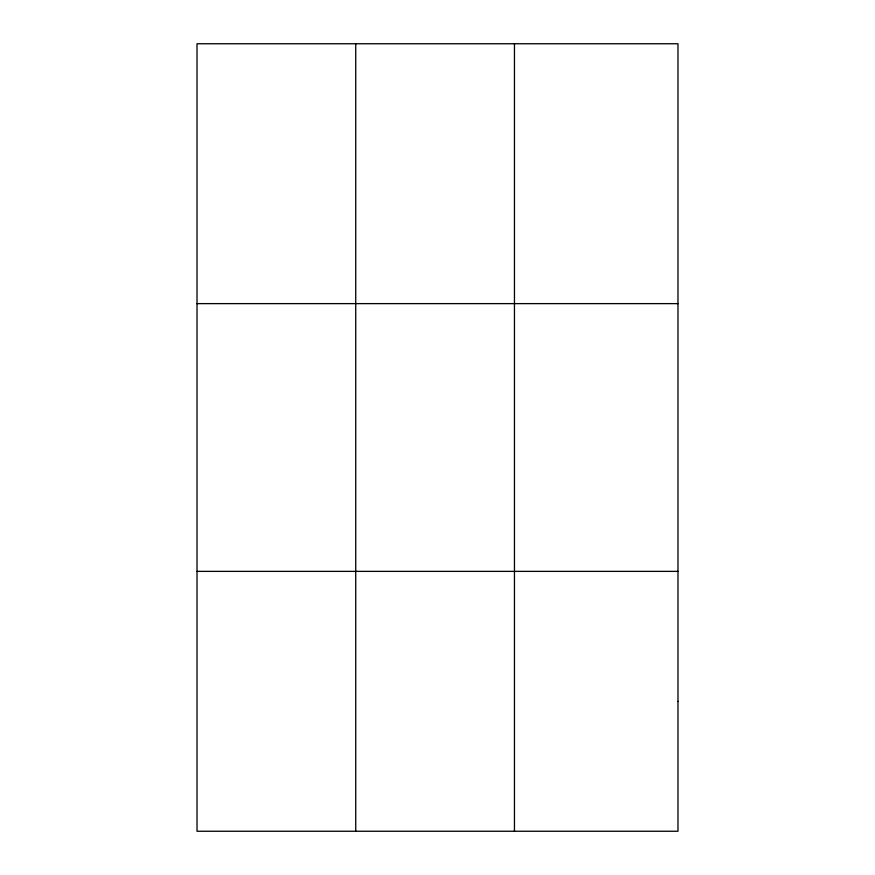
<?xml version="1.0" encoding="UTF-8"?>
<svg xmlns="http://www.w3.org/2000/svg" width="875" height="875" viewBox="0 0 875 875"><rect width="100%" height="100%" fill="white"/><g stroke="black" fill="none" stroke-linecap="round" stroke-linejoin="round"><path stroke-width="1.31" d="M355.731 831.25L355.731 43.75M514.456 831.25L514.456 43.75M197.017 303.625L677.983 303.625M197.017 571.375L677.983 571.375M677.983 701.312L677.983 831.25L197.017 831.25L197.017 43.75L677.983 43.75L677.983 701.312"/></g></svg>
